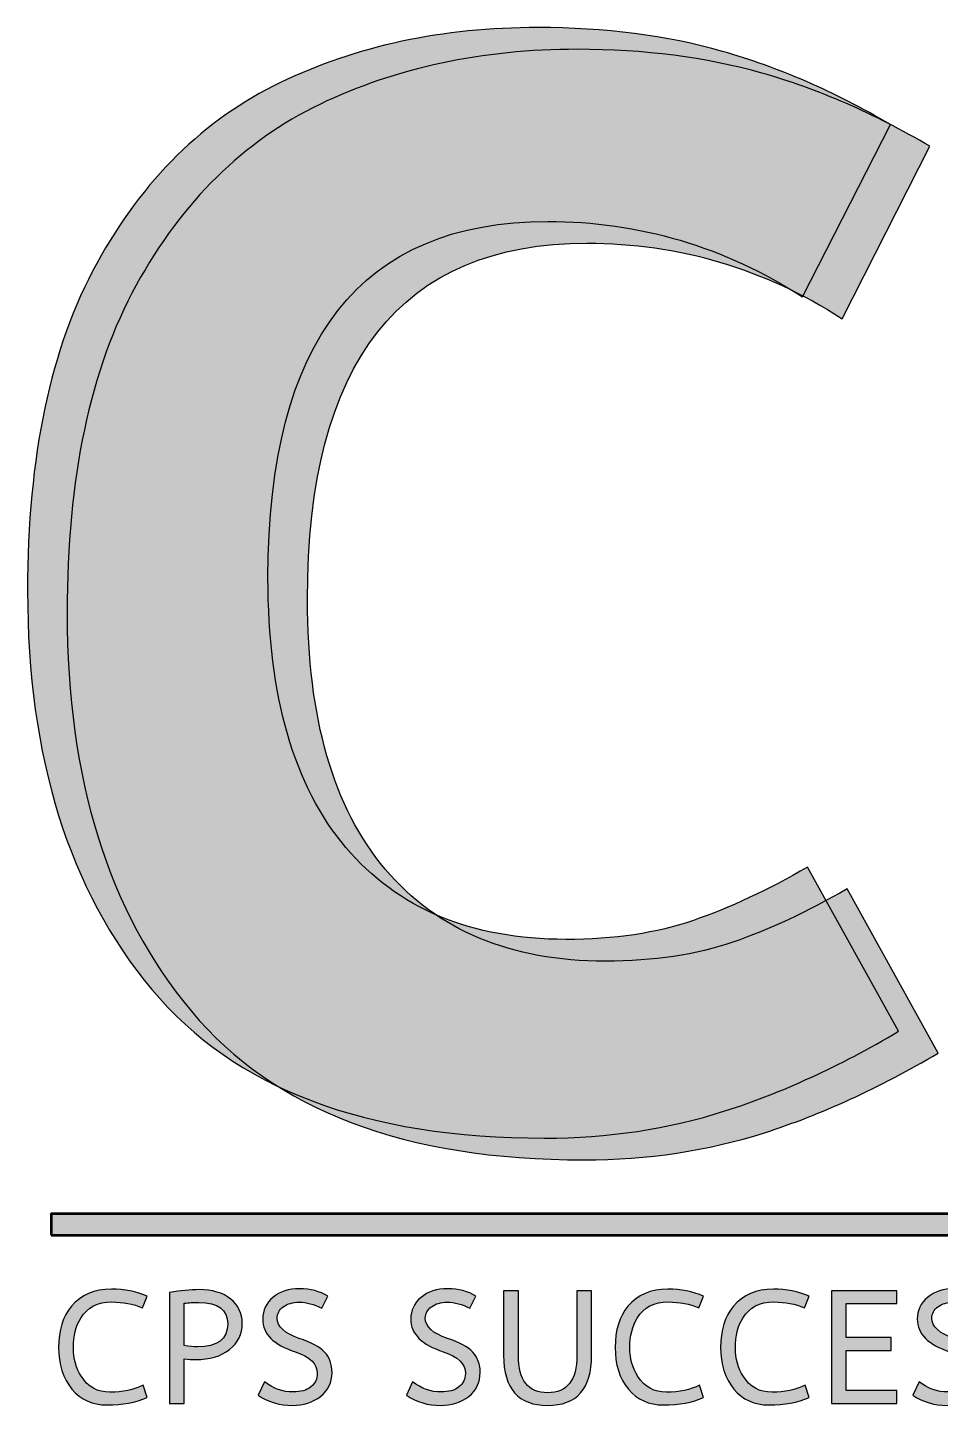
# Model space of a CAD drawing. Header units: feet. Extents: x 0 to 841, y 0 to 594.
# Drawn here: x 603.47 to 607.16, y 29.43 to 34.99 of the extents above; entities that cross this region are included whole.
import ezdxf

# ---------------------------------------------------------------- set-up
doc = ezdxf.new("R2010")
doc.units = ezdxf.units.FT
doc.header["$MEASUREMENT"] = 0
doc.layers.add('CPS LOGO', color=7, linetype='Continuous')
doc.layers.add('Layer 1', color=8, linetype='Continuous')

# ---------------------------------------------------------------- blocks, each defined once
blk = doc.blocks.new('CPS LOGO')
h = blk.add_hatch(color=256)
h.dxf.hatch_style = 1
edge = h.paths.add_edge_path()
edge.add_spline(control_points=[(-21.374, -5.224), (-21.578, -5.316), (-21.821, -5.362), (-22.104, -5.362), (-22.369, -5.362), (-22.582, -5.265), (-22.743, -5.072), (-22.904, -4.878), (-22.984, -4.625), (-22.984, -4.313), (-22.984, -4.003), (-22.906, -3.754), (-22.749, -3.565), (-22.576, -3.358), (-22.334, -3.255), (-22.024, -3.255), (-21.787, -3.255), (-21.57, -3.296), (-21.374, -3.38), (-21.374, -3.38), (-21.458, -3.595), (-21.458, -3.595), (-21.626, -3.523), (-21.812, -3.487), (-22.016, -3.487), (-22.273, -3.487), (-22.461, -3.585), (-22.581, -3.779), (-22.671, -3.923), (-22.716, -4.103), (-22.716, -4.321), (-22.716, -4.522), (-22.667, -4.697), (-22.569, -4.846), (-22.446, -5.035), (-22.273, -5.13), (-22.049, -5.13), (-21.817, -5.13), (-21.616, -5.087), (-21.446, -5.001), (-21.446, -5.001), (-21.374, -5.224), (-21.374, -5.224)], knot_values=[0, 0, 0, 0, 1, 1, 1, 2, 2, 2, 3, 3, 3, 4, 4, 4, 5, 5, 5, 6, 6, 6, 7, 7, 7, 8, 8, 8, 9, 9, 9, 10, 10, 10, 11, 11, 11, 12, 12, 12, 13, 13, 13, 14, 14, 14, 14], degree=3, periodic=0)
h = blk.add_hatch(color=256)
h.dxf.hatch_style = 1
edge = h.paths.add_edge_path()
edge.add_spline(control_points=[(-18.009, -4.773), (-18.009, -4.951), (-18.078, -5.095), (-18.216, -5.205), (-18.354, -5.315), (-18.527, -5.37), (-18.734, -5.37), (-18.954, -5.37), (-19.16, -5.309), (-19.35, -5.186), (-19.35, -5.186), (-19.237, -4.941), (-19.237, -4.941), (-19.077, -5.064), (-18.904, -5.125), (-18.717, -5.125), (-18.58, -5.125), (-18.472, -5.095), (-18.394, -5.033), (-18.316, -4.971), (-18.277, -4.889), (-18.277, -4.786), (-18.277, -4.614), (-18.411, -4.483), (-18.679, -4.394), (-19.073, -4.265), (-19.27, -4.068), (-19.27, -3.801), (-19.27, -3.64), (-19.208, -3.508), (-19.084, -3.403), (-18.959, -3.299), (-18.798, -3.246), (-18.6, -3.246), (-18.401, -3.246), (-18.229, -3.292), (-18.084, -3.384), (-18.084, -3.384), (-18.197, -3.599), (-18.197, -3.599), (-18.337, -3.527), (-18.472, -3.491), (-18.604, -3.491), (-18.724, -3.491), (-18.821, -3.519), (-18.895, -3.575), (-18.969, -3.631), (-19.006, -3.699), (-19.006, -3.779), (-19.006, -3.937), (-18.872, -4.06), (-18.604, -4.149), (-18.386, -4.221), (-18.232, -4.304), (-18.143, -4.399), (-18.053, -4.493), (-18.009, -4.618), (-18.009, -4.773)], knot_values=[0, 0, 0, 0, 1, 1, 1, 2, 2, 2, 3, 3, 3, 4, 4, 4, 5, 5, 5, 6, 6, 6, 7, 7, 7, 8, 8, 8, 9, 9, 9, 10, 10, 10, 11, 11, 11, 12, 12, 12, 13, 13, 13, 14, 14, 14, 15, 15, 15, 16, 16, 16, 17, 17, 17, 18, 18, 18, 19, 19, 19, 19], degree=3, periodic=0)
h = blk.add_hatch(color=256)
h.dxf.hatch_style = 1
edge = h.paths.add_edge_path()
edge.add_spline(control_points=[(-15.313, -4.773), (-15.313, -4.951), (-15.383, -5.095), (-15.521, -5.205), (-15.659, -5.315), (-15.832, -5.37), (-16.039, -5.37), (-16.259, -5.37), (-16.465, -5.309), (-16.655, -5.186), (-16.655, -5.186), (-16.542, -4.941), (-16.542, -4.941), (-16.382, -5.064), (-16.209, -5.125), (-16.022, -5.125), (-15.885, -5.125), (-15.777, -5.095), (-15.699, -5.033), (-15.621, -4.971), (-15.582, -4.889), (-15.582, -4.786), (-15.582, -4.614), (-15.716, -4.483), (-15.984, -4.394), (-16.378, -4.265), (-16.575, -4.068), (-16.575, -3.801), (-16.575, -3.64), (-16.513, -3.508), (-16.389, -3.403), (-16.264, -3.299), (-16.103, -3.246), (-15.904, -3.246), (-15.706, -3.246), (-15.534, -3.292), (-15.389, -3.384), (-15.389, -3.384), (-15.502, -3.599), (-15.502, -3.599), (-15.642, -3.527), (-15.777, -3.491), (-15.909, -3.491), (-16.029, -3.491), (-16.126, -3.519), (-16.2, -3.575), (-16.274, -3.631), (-16.311, -3.699), (-16.311, -3.779), (-16.311, -3.937), (-16.177, -4.06), (-15.909, -4.149), (-15.691, -4.221), (-15.537, -4.304), (-15.448, -4.399), (-15.358, -4.493), (-15.313, -4.618), (-15.313, -4.773)], knot_values=[0, 0, 0, 0, 1, 1, 1, 2, 2, 2, 3, 3, 3, 4, 4, 4, 5, 5, 5, 6, 6, 6, 7, 7, 7, 8, 8, 8, 9, 9, 9, 10, 10, 10, 11, 11, 11, 12, 12, 12, 13, 13, 13, 14, 14, 14, 15, 15, 15, 16, 16, 16, 17, 17, 17, 18, 18, 18, 19, 19, 19, 19], degree=3, periodic=0)
h = blk.add_hatch(color=256)
h.dxf.hatch_style = 1
edge = h.paths.add_edge_path()
edge.add_spline(control_points=[(-11.248, -5.224), (-11.452, -5.316), (-11.695, -5.362), (-11.977, -5.362), (-12.243, -5.362), (-12.456, -5.265), (-12.616, -5.072), (-12.777, -4.878), (-12.857, -4.625), (-12.857, -4.313), (-12.857, -4.003), (-12.779, -3.754), (-12.623, -3.565), (-12.449, -3.358), (-12.208, -3.255), (-11.897, -3.255), (-11.66, -3.255), (-11.443, -3.296), (-11.248, -3.38), (-11.248, -3.38), (-11.332, -3.595), (-11.332, -3.595), (-11.499, -3.523), (-11.685, -3.487), (-11.889, -3.487), (-12.146, -3.487), (-12.335, -3.585), (-12.455, -3.779), (-12.544, -3.923), (-12.589, -4.103), (-12.589, -4.321), (-12.589, -4.522), (-12.54, -4.697), (-12.442, -4.846), (-12.319, -5.035), (-12.146, -5.13), (-11.923, -5.13), (-11.691, -5.13), (-11.489, -5.087), (-11.319, -5.001), (-11.319, -5.001), (-11.248, -5.224), (-11.248, -5.224)], knot_values=[0, 0, 0, 0, 1, 1, 1, 2, 2, 2, 3, 3, 3, 4, 4, 4, 5, 5, 5, 6, 6, 6, 7, 7, 7, 8, 8, 8, 9, 9, 9, 10, 10, 10, 11, 11, 11, 12, 12, 12, 13, 13, 13, 14, 14, 14, 14], degree=3, periodic=0)
h = blk.add_hatch(color=256)
h.dxf.hatch_style = 1
edge = h.paths.add_edge_path()
edge.add_spline(control_points=[(-9.328, -5.224), (-9.532, -5.316), (-9.775, -5.362), (-10.057, -5.362), (-10.323, -5.362), (-10.536, -5.265), (-10.697, -5.072), (-10.857, -4.878), (-10.938, -4.625), (-10.938, -4.313), (-10.938, -4.003), (-10.859, -3.754), (-10.703, -3.565), (-10.53, -3.358), (-10.288, -3.255), (-9.978, -3.255), (-9.74, -3.255), (-9.524, -3.296), (-9.328, -3.38), (-9.328, -3.38), (-9.412, -3.595), (-9.412, -3.595), (-9.579, -3.523), (-9.765, -3.487), (-9.969, -3.487), (-10.226, -3.487), (-10.415, -3.585), (-10.535, -3.779), (-10.625, -3.923), (-10.669, -4.103), (-10.669, -4.321), (-10.669, -4.522), (-10.62, -4.697), (-10.523, -4.846), (-10.4, -5.035), (-10.226, -5.13), (-10.003, -5.13), (-9.771, -5.13), (-9.57, -5.087), (-9.399, -5.001), (-9.399, -5.001), (-9.328, -5.224), (-9.328, -5.224)], knot_values=[0, 0, 0, 0, 1, 1, 1, 2, 2, 2, 3, 3, 3, 4, 4, 4, 5, 5, 5, 6, 6, 6, 7, 7, 7, 8, 8, 8, 9, 9, 9, 10, 10, 10, 11, 11, 11, 12, 12, 12, 13, 13, 13, 14, 14, 14, 14], degree=3, periodic=0)
h = blk.add_hatch(color=256)
h.dxf.hatch_style = 1
edge = h.paths.add_edge_path()
edge.add_spline(control_points=[(-6.096, -4.773), (-6.096, -4.951), (-6.166, -5.095), (-6.304, -5.205), (-6.442, -5.315), (-6.615, -5.37), (-6.822, -5.37), (-7.042, -5.37), (-7.248, -5.309), (-7.438, -5.186), (-7.438, -5.186), (-7.325, -4.941), (-7.325, -4.941), (-7.165, -5.064), (-6.992, -5.125), (-6.805, -5.125), (-6.668, -5.125), (-6.56, -5.095), (-6.482, -5.033), (-6.404, -4.971), (-6.365, -4.889), (-6.365, -4.786), (-6.365, -4.614), (-6.499, -4.483), (-6.767, -4.394), (-7.161, -4.265), (-7.358, -4.068), (-7.358, -3.801), (-7.358, -3.64), (-7.296, -3.508), (-7.172, -3.403), (-7.047, -3.299), (-6.886, -3.246), (-6.687, -3.246), (-6.489, -3.246), (-6.317, -3.292), (-6.172, -3.384), (-6.172, -3.384), (-6.285, -3.599), (-6.285, -3.599), (-6.425, -3.527), (-6.56, -3.491), (-6.692, -3.491), (-6.812, -3.491), (-6.909, -3.519), (-6.983, -3.575), (-7.057, -3.631), (-7.094, -3.699), (-7.094, -3.779), (-7.094, -3.937), (-6.96, -4.06), (-6.692, -4.149), (-6.474, -4.221), (-6.32, -4.304), (-6.231, -4.399), (-6.141, -4.493), (-6.096, -4.618), (-6.096, -4.773)], knot_values=[0, 0, 0, 0, 1, 1, 1, 2, 2, 2, 3, 3, 3, 4, 4, 4, 5, 5, 5, 6, 6, 6, 7, 7, 7, 8, 8, 8, 9, 9, 9, 10, 10, 10, 11, 11, 11, 12, 12, 12, 13, 13, 13, 14, 14, 14, 15, 15, 15, 16, 16, 16, 17, 17, 17, 18, 18, 18, 19, 19, 19, 19], degree=3, periodic=0)
h = blk.add_hatch(color=256)
h.dxf.hatch_style = 1
edge = h.paths.add_edge_path()
edge.add_spline(control_points=[(-19.907, -3.887), (-19.907, -3.626), (-20.083, -3.496), (-20.435, -3.496), (-20.53, -3.496), (-20.618, -3.5), (-20.699, -3.509), (-20.699, -3.509), (-20.699, -4.278), (-20.699, -4.278), (-20.605, -4.295), (-20.525, -4.304), (-20.461, -4.304), (-20.092, -4.304), (-19.907, -4.165), (-19.907, -3.887)], knot_values=[0, 0, 0, 0, 1, 1, 1, 2, 2, 2, 3, 3, 3, 4, 4, 4, 5, 5, 5, 5], degree=3, periodic=0)
edge = h.paths.add_edge_path()
edge.add_spline(control_points=[(-19.643, -3.874), (-19.643, -4.072), (-19.721, -4.232), (-19.876, -4.354), (-20.031, -4.475), (-20.236, -4.536), (-20.49, -4.536), (-20.554, -4.536), (-20.624, -4.532), (-20.699, -4.523), (-20.699, -4.523), (-20.699, -5.332), (-20.699, -5.332), (-20.699, -5.332), (-20.964, -5.332), (-20.964, -5.332), (-20.964, -5.332), (-20.964, -3.315), (-20.964, -3.315), (-20.762, -3.281), (-20.585, -3.263), (-20.431, -3.263), (-20.185, -3.263), (-19.993, -3.32), (-19.853, -3.433), (-19.713, -3.547), (-19.643, -3.694), (-19.643, -3.874)], knot_values=[0, 0, 0, 0, 1, 1, 1, 2, 2, 2, 3, 3, 3, 4, 4, 4, 5, 5, 5, 6, 6, 6, 7, 7, 7, 8, 8, 8, 9, 9, 9, 9], degree=3, periodic=0)
h = blk.add_hatch(color=256)
h.dxf.hatch_style = 1
edge = h.paths.add_edge_path()
edge.add_spline(control_points=[(-13.285, -4.459), (-13.285, -5.067), (-13.552, -5.37), (-14.085, -5.37), (-14.619, -5.37), (-14.886, -5.067), (-14.886, -4.459), (-14.886, -4.459), (-14.886, -3.285), (-14.886, -3.285), (-14.886, -3.285), (-14.618, -3.285), (-14.618, -3.285), (-14.618, -3.285), (-14.618, -4.459), (-14.618, -4.459), (-14.618, -4.912), (-14.44, -5.138), (-14.085, -5.138), (-13.73, -5.138), (-13.553, -4.912), (-13.553, -4.459), (-13.553, -4.459), (-13.553, -3.285), (-13.553, -3.285), (-13.553, -3.285), (-13.285, -3.285), (-13.285, -3.285), (-13.285, -3.285), (-13.285, -4.459), (-13.285, -4.459)], knot_values=[0, 0, 0, 0, 1, 1, 1, 2, 2, 2, 3, 3, 3, 4, 4, 4, 5, 5, 5, 6, 6, 6, 7, 7, 7, 8, 8, 8, 9, 9, 9, 10, 10, 10, 10], degree=3, periodic=0)
h = blk.add_hatch(color=256)
h.dxf.hatch_style = 1
edge = h.paths.add_edge_path()
edge.add_spline(control_points=[(-7.731, -5.332), (-7.731, -5.332), (-8.917, -5.332), (-8.917, -5.332), (-8.917, -5.332), (-8.917, -3.285), (-8.917, -3.285), (-8.917, -3.285), (-7.731, -3.285), (-7.731, -3.285), (-7.731, -3.285), (-7.731, -3.517), (-7.731, -3.517), (-7.731, -3.517), (-8.653, -3.517), (-8.653, -3.517), (-8.653, -3.517), (-8.653, -4.136), (-8.653, -4.136), (-8.653, -4.136), (-7.832, -4.136), (-7.832, -4.136), (-7.832, -4.136), (-7.832, -4.369), (-7.832, -4.369), (-7.832, -4.369), (-8.653, -4.369), (-8.653, -4.369), (-8.653, -4.369), (-8.653, -5.1), (-8.653, -5.1), (-8.653, -5.1), (-7.731, -5.1), (-7.731, -5.1), (-7.731, -5.1), (-7.731, -5.332), (-7.731, -5.332)], knot_values=[0, 0, 0, 0, 1, 1, 1, 2, 2, 2, 3, 3, 3, 4, 4, 4, 5, 5, 5, 6, 6, 6, 7, 7, 7, 8, 8, 8, 9, 9, 9, 10, 10, 10, 11, 11, 11, 12, 12, 12, 12], degree=3, periodic=0)
at = {"layer": 'Layer 1'}
h = blk.add_hatch(color=256, dxfattribs=at)
edge = h.paths.add_edge_path()
edge.add_spline(control_points=[(-21.287, 2.201), (-22.795, 4.006), (-23.549, 6.421), (-23.549, 9.453), (-23.549, 11.904), (-23.129, 13.892), (-22.29, 15.417), (-21.452, 16.943), (-20.338, 18.038), (-18.949, 18.707), (-17.561, 19.374), (-15.998, 19.709), (-14.26, 19.709), (-13.042, 19.709), (-11.923, 19.563), (-10.904, 19.275), (-9.886, 18.986), (-8.867, 18.543), (-7.848, 17.944), (-7.848, 17.944), (-9.445, 14.806), (-9.445, 14.806), (-10.871, 15.722), (-12.417, 16.18), (-14.083, 16.18), (-17.478, 16.18), (-19.174, 14.018), (-19.174, 9.691), (-19.174, 7.54), (-18.702, 5.905), (-17.758, 4.786), (-16.815, 3.672), (-15.479, 3.112), (-13.753, 3.112), (-12.869, 3.112), (-12.096, 3.227), (-11.434, 3.458), (-10.771, 3.686), (-10.078, 4.01), (-9.355, 4.429), (-9.355, 4.429), (-7.698, 1.439), (-7.698, 1.439), (-8.777, 0.801), (-9.831, 0.318), (-10.859, -0.011), (-11.889, -0.34), (-12.982, -0.505), (-14.141, -0.505), (-17.397, -0.505), (-19.779, 0.396), (-21.287, 2.201)], knot_values=[0, 0, 0, 0, 1, 1, 1, 2, 2, 2, 3, 3, 3, 4, 4, 4, 5, 5, 5, 6, 6, 6, 7, 7, 7, 8, 8, 8, 9, 9, 9, 10, 10, 10, 11, 11, 11, 12, 12, 12, 13, 13, 13, 14, 14, 14, 15, 15, 15, 16, 16, 16, 17, 17, 17, 17], degree=3, periodic=0)
h = blk.add_hatch(color=9, dxfattribs=at)
edge = h.paths.add_edge_path()
edge.add_spline(control_points=[(-20.568, 1.805), (-22.076, 3.61), (-22.83, 6.024), (-22.83, 9.056), (-22.83, 11.508), (-22.41, 13.496), (-21.572, 15.021), (-20.733, 16.547), (-19.619, 17.642), (-18.231, 18.311), (-16.843, 18.977), (-15.28, 19.313), (-13.542, 19.313), (-12.324, 19.313), (-11.204, 19.167), (-10.186, 18.879), (-9.167, 18.59), (-8.148, 18.147), (-7.129, 17.548), (-7.129, 17.548), (-8.726, 14.41), (-8.726, 14.41), (-10.152, 15.326), (-11.698, 15.784), (-13.365, 15.784), (-16.759, 15.784), (-18.455, 13.622), (-18.455, 9.295), (-18.455, 7.144), (-17.984, 5.509), (-17.04, 4.39), (-16.096, 3.275), (-14.761, 2.716), (-13.034, 2.716), (-12.151, 2.716), (-11.378, 2.831), (-10.715, 3.062), (-10.052, 3.29), (-9.359, 3.614), (-8.636, 4.033), (-8.636, 4.033), (-6.979, 1.042), (-6.979, 1.042), (-8.058, 0.405), (-9.112, -0.078), (-10.141, -0.407), (-11.17, -0.737), (-12.264, -0.901), (-13.422, -0.901), (-16.678, -0.901), (-19.06, 0), (-20.568, 1.805)], knot_values=[0, 0, 0, 0, 1, 1, 1, 2, 2, 2, 3, 3, 3, 4, 4, 4, 5, 5, 5, 6, 6, 6, 7, 7, 7, 8, 8, 8, 9, 9, 9, 10, 10, 10, 11, 11, 11, 12, 12, 12, 13, 13, 13, 14, 14, 14, 15, 15, 15, 16, 16, 16, 17, 17, 17, 17], degree=3, periodic=0)
h = blk.add_hatch(color=256, dxfattribs=at)
edge = h.paths.add_edge_path()
edge.add_spline(control_points=[(-23.12, -2.271), (-23.12, -2.136), (-23.12, -2.017), (-23.12, -1.881), (-7.706, -1.881), (7.702, -1.881), (23.124, -1.881), (23.124, -2.005), (23.124, -2.129), (23.124, -2.271), (7.72, -2.271), (-7.689, -2.271), (-23.12, -2.271)], knot_values=[0, 0, 0, 0, 1, 1, 1, 2, 2, 2, 3, 3, 3, 4, 4, 4, 4], degree=3, periodic=0)
for points, knots in [([(-21.287, 2.201), (-22.795, 4.006), (-23.549, 6.421), (-23.549, 9.453), (-23.549, 11.904), (-23.129, 13.892), (-22.29, 15.417), (-21.452, 16.943), (-20.338, 18.038), (-18.949, 18.707), (-17.561, 19.374), (-15.998, 19.709), (-14.26, 19.709), (-13.042, 19.709), (-11.923, 19.563), (-10.904, 19.275), (-9.886, 18.986), (-8.867, 18.543), (-7.848, 17.944), (-7.848, 17.944), (-9.445, 14.806), (-9.445, 14.806), (-10.871, 15.722), (-12.417, 16.18), (-14.083, 16.18), (-17.478, 16.18), (-19.174, 14.018), (-19.174, 9.691), (-19.174, 7.54), (-18.702, 5.905), (-17.758, 4.786), (-16.815, 3.672), (-15.479, 3.112), (-13.753, 3.112), (-12.869, 3.112), (-12.096, 3.227), (-11.434, 3.458), (-10.771, 3.686), (-10.078, 4.01), (-9.355, 4.429), (-9.355, 4.429), (-7.698, 1.439), (-7.698, 1.439), (-8.777, 0.801), (-9.831, 0.318), (-10.859, -0.011), (-11.889, -0.34), (-12.982, -0.505), (-14.141, -0.505), (-17.397, -0.505), (-19.779, 0.396), (-21.287, 2.201)], [0, 0, 0, 0, 1, 1, 1, 2, 2, 2, 3, 3, 3, 4, 4, 4, 5, 5, 5, 6, 6, 6, 7, 7, 7, 8, 8, 8, 9, 9, 9, 10, 10, 10, 11, 11, 11, 12, 12, 12, 13, 13, 13, 14, 14, 14, 15, 15, 15, 16, 16, 16, 17, 17, 17, 17]), ([(-20.568, 1.805), (-22.076, 3.61), (-22.83, 6.024), (-22.83, 9.056), (-22.83, 11.508), (-22.41, 13.496), (-21.572, 15.021), (-20.733, 16.547), (-19.619, 17.642), (-18.231, 18.311), (-16.843, 18.977), (-15.28, 19.313), (-13.542, 19.313), (-12.324, 19.313), (-11.204, 19.167), (-10.186, 18.879), (-9.167, 18.59), (-8.148, 18.147), (-7.129, 17.548), (-7.129, 17.548), (-8.726, 14.41), (-8.726, 14.41), (-10.152, 15.326), (-11.698, 15.784), (-13.365, 15.784), (-16.759, 15.784), (-18.455, 13.622), (-18.455, 9.295), (-18.455, 7.144), (-17.984, 5.509), (-17.04, 4.39), (-16.096, 3.275), (-14.761, 2.716), (-13.034, 2.716), (-12.151, 2.716), (-11.378, 2.831), (-10.715, 3.062), (-10.052, 3.29), (-9.359, 3.614), (-8.636, 4.033), (-8.636, 4.033), (-6.979, 1.042), (-6.979, 1.042), (-8.058, 0.405), (-9.112, -0.078), (-10.141, -0.407), (-11.17, -0.737), (-12.264, -0.901), (-13.422, -0.901), (-16.678, -0.901), (-19.06, 0), (-20.568, 1.805)], [0, 0, 0, 0, 1, 1, 1, 2, 2, 2, 3, 3, 3, 4, 4, 4, 5, 5, 5, 6, 6, 6, 7, 7, 7, 8, 8, 8, 9, 9, 9, 10, 10, 10, 11, 11, 11, 12, 12, 12, 13, 13, 13, 14, 14, 14, 15, 15, 15, 16, 16, 16, 17, 17, 17, 17]), ([(-23.12, -2.271), (-23.12, -2.136), (-23.12, -2.017), (-23.12, -1.881), (-7.706, -1.881), (7.702, -1.881), (23.124, -1.881), (23.124, -2.005), (23.124, -2.129), (23.124, -2.271), (7.72, -2.271), (-7.689, -2.271), (-23.12, -2.271)], [0, 0, 0, 0, 1, 1, 1, 2, 2, 2, 3, 3, 3, 4, 4, 4, 4]), ([(-21.374, -5.224), (-21.578, -5.316), (-21.821, -5.362), (-22.104, -5.362), (-22.369, -5.362), (-22.582, -5.265), (-22.743, -5.072), (-22.904, -4.878), (-22.984, -4.625), (-22.984, -4.313), (-22.984, -4.003), (-22.906, -3.754), (-22.749, -3.565), (-22.576, -3.358), (-22.334, -3.255), (-22.024, -3.255), (-21.787, -3.255), (-21.57, -3.296), (-21.374, -3.38), (-21.374, -3.38), (-21.458, -3.595), (-21.458, -3.595), (-21.626, -3.523), (-21.812, -3.487), (-22.016, -3.487), (-22.273, -3.487), (-22.461, -3.585), (-22.581, -3.779), (-22.671, -3.923), (-22.716, -4.103), (-22.716, -4.321), (-22.716, -4.522), (-22.667, -4.697), (-22.569, -4.846), (-22.446, -5.035), (-22.273, -5.13), (-22.049, -5.13), (-21.817, -5.13), (-21.616, -5.087), (-21.446, -5.001), (-21.446, -5.001), (-21.374, -5.224), (-21.374, -5.224)], [0, 0, 0, 0, 1, 1, 1, 2, 2, 2, 3, 3, 3, 4, 4, 4, 5, 5, 5, 6, 6, 6, 7, 7, 7, 8, 8, 8, 9, 9, 9, 10, 10, 10, 11, 11, 11, 12, 12, 12, 13, 13, 13, 14, 14, 14, 14]), ([(-18.009, -4.773), (-18.009, -4.951), (-18.078, -5.095), (-18.216, -5.205), (-18.354, -5.315), (-18.527, -5.37), (-18.734, -5.37), (-18.954, -5.37), (-19.16, -5.309), (-19.35, -5.186), (-19.35, -5.186), (-19.237, -4.941), (-19.237, -4.941), (-19.077, -5.064), (-18.904, -5.125), (-18.717, -5.125), (-18.58, -5.125), (-18.472, -5.095), (-18.394, -5.033), (-18.316, -4.971), (-18.277, -4.889), (-18.277, -4.786), (-18.277, -4.614), (-18.411, -4.483), (-18.679, -4.394), (-19.073, -4.265), (-19.27, -4.068), (-19.27, -3.801), (-19.27, -3.64), (-19.208, -3.508), (-19.084, -3.403), (-18.959, -3.299), (-18.798, -3.246), (-18.6, -3.246), (-18.401, -3.246), (-18.229, -3.292), (-18.084, -3.384), (-18.084, -3.384), (-18.197, -3.599), (-18.197, -3.599), (-18.337, -3.527), (-18.472, -3.491), (-18.604, -3.491), (-18.724, -3.491), (-18.821, -3.519), (-18.895, -3.575), (-18.969, -3.631), (-19.006, -3.699), (-19.006, -3.779), (-19.006, -3.937), (-18.872, -4.06), (-18.604, -4.149), (-18.386, -4.221), (-18.232, -4.304), (-18.143, -4.399), (-18.053, -4.493), (-18.009, -4.618), (-18.009, -4.773)], [0, 0, 0, 0, 1, 1, 1, 2, 2, 2, 3, 3, 3, 4, 4, 4, 5, 5, 5, 6, 6, 6, 7, 7, 7, 8, 8, 8, 9, 9, 9, 10, 10, 10, 11, 11, 11, 12, 12, 12, 13, 13, 13, 14, 14, 14, 15, 15, 15, 16, 16, 16, 17, 17, 17, 18, 18, 18, 19, 19, 19, 19]), ([(-15.313, -4.773), (-15.313, -4.951), (-15.383, -5.095), (-15.521, -5.205), (-15.659, -5.315), (-15.832, -5.37), (-16.039, -5.37), (-16.259, -5.37), (-16.465, -5.309), (-16.655, -5.186), (-16.655, -5.186), (-16.542, -4.941), (-16.542, -4.941), (-16.382, -5.064), (-16.209, -5.125), (-16.022, -5.125), (-15.885, -5.125), (-15.777, -5.095), (-15.699, -5.033), (-15.621, -4.971), (-15.582, -4.889), (-15.582, -4.786), (-15.582, -4.614), (-15.716, -4.483), (-15.984, -4.394), (-16.378, -4.265), (-16.575, -4.068), (-16.575, -3.801), (-16.575, -3.64), (-16.513, -3.508), (-16.389, -3.403), (-16.264, -3.299), (-16.103, -3.246), (-15.904, -3.246), (-15.706, -3.246), (-15.534, -3.292), (-15.389, -3.384), (-15.389, -3.384), (-15.502, -3.599), (-15.502, -3.599), (-15.642, -3.527), (-15.777, -3.491), (-15.909, -3.491), (-16.029, -3.491), (-16.126, -3.519), (-16.2, -3.575), (-16.274, -3.631), (-16.311, -3.699), (-16.311, -3.779), (-16.311, -3.937), (-16.177, -4.06), (-15.909, -4.149), (-15.691, -4.221), (-15.537, -4.304), (-15.448, -4.399), (-15.358, -4.493), (-15.313, -4.618), (-15.313, -4.773)], [0, 0, 0, 0, 1, 1, 1, 2, 2, 2, 3, 3, 3, 4, 4, 4, 5, 5, 5, 6, 6, 6, 7, 7, 7, 8, 8, 8, 9, 9, 9, 10, 10, 10, 11, 11, 11, 12, 12, 12, 13, 13, 13, 14, 14, 14, 15, 15, 15, 16, 16, 16, 17, 17, 17, 18, 18, 18, 19, 19, 19, 19]), ([(-11.248, -5.224), (-11.452, -5.316), (-11.695, -5.362), (-11.977, -5.362), (-12.243, -5.362), (-12.456, -5.265), (-12.616, -5.072), (-12.777, -4.878), (-12.857, -4.625), (-12.857, -4.313), (-12.857, -4.003), (-12.779, -3.754), (-12.623, -3.565), (-12.449, -3.358), (-12.208, -3.255), (-11.897, -3.255), (-11.66, -3.255), (-11.443, -3.296), (-11.248, -3.38), (-11.248, -3.38), (-11.332, -3.595), (-11.332, -3.595), (-11.499, -3.523), (-11.685, -3.487), (-11.889, -3.487), (-12.146, -3.487), (-12.335, -3.585), (-12.455, -3.779), (-12.544, -3.923), (-12.589, -4.103), (-12.589, -4.321), (-12.589, -4.522), (-12.54, -4.697), (-12.442, -4.846), (-12.319, -5.035), (-12.146, -5.13), (-11.923, -5.13), (-11.691, -5.13), (-11.489, -5.087), (-11.319, -5.001), (-11.319, -5.001), (-11.248, -5.224), (-11.248, -5.224)], [0, 0, 0, 0, 1, 1, 1, 2, 2, 2, 3, 3, 3, 4, 4, 4, 5, 5, 5, 6, 6, 6, 7, 7, 7, 8, 8, 8, 9, 9, 9, 10, 10, 10, 11, 11, 11, 12, 12, 12, 13, 13, 13, 14, 14, 14, 14]), ([(-9.328, -5.224), (-9.532, -5.316), (-9.775, -5.362), (-10.057, -5.362), (-10.323, -5.362), (-10.536, -5.265), (-10.697, -5.072), (-10.857, -4.878), (-10.938, -4.625), (-10.938, -4.313), (-10.938, -4.003), (-10.859, -3.754), (-10.703, -3.565), (-10.53, -3.358), (-10.288, -3.255), (-9.978, -3.255), (-9.74, -3.255), (-9.524, -3.296), (-9.328, -3.38), (-9.328, -3.38), (-9.412, -3.595), (-9.412, -3.595), (-9.579, -3.523), (-9.765, -3.487), (-9.969, -3.487), (-10.226, -3.487), (-10.415, -3.585), (-10.535, -3.779), (-10.625, -3.923), (-10.669, -4.103), (-10.669, -4.321), (-10.669, -4.522), (-10.62, -4.697), (-10.523, -4.846), (-10.4, -5.035), (-10.226, -5.13), (-10.003, -5.13), (-9.771, -5.13), (-9.57, -5.087), (-9.399, -5.001), (-9.399, -5.001), (-9.328, -5.224), (-9.328, -5.224)], [0, 0, 0, 0, 1, 1, 1, 2, 2, 2, 3, 3, 3, 4, 4, 4, 5, 5, 5, 6, 6, 6, 7, 7, 7, 8, 8, 8, 9, 9, 9, 10, 10, 10, 11, 11, 11, 12, 12, 12, 13, 13, 13, 14, 14, 14, 14]), ([(-6.096, -4.773), (-6.096, -4.951), (-6.166, -5.095), (-6.304, -5.205), (-6.442, -5.315), (-6.615, -5.37), (-6.822, -5.37), (-7.042, -5.37), (-7.248, -5.309), (-7.438, -5.186), (-7.438, -5.186), (-7.325, -4.941), (-7.325, -4.941), (-7.165, -5.064), (-6.992, -5.125), (-6.805, -5.125), (-6.668, -5.125), (-6.56, -5.095), (-6.482, -5.033), (-6.404, -4.971), (-6.365, -4.889), (-6.365, -4.786), (-6.365, -4.614), (-6.499, -4.483), (-6.767, -4.394), (-7.161, -4.265), (-7.358, -4.068), (-7.358, -3.801), (-7.358, -3.64), (-7.296, -3.508), (-7.172, -3.403), (-7.047, -3.299), (-6.886, -3.246), (-6.687, -3.246), (-6.489, -3.246), (-6.317, -3.292), (-6.172, -3.384), (-6.172, -3.384), (-6.285, -3.599), (-6.285, -3.599), (-6.425, -3.527), (-6.56, -3.491), (-6.692, -3.491), (-6.812, -3.491), (-6.909, -3.519), (-6.983, -3.575), (-7.057, -3.631), (-7.094, -3.699), (-7.094, -3.779), (-7.094, -3.937), (-6.96, -4.06), (-6.692, -4.149), (-6.474, -4.221), (-6.32, -4.304), (-6.231, -4.399), (-6.141, -4.493), (-6.096, -4.618), (-6.096, -4.773)], [0, 0, 0, 0, 1, 1, 1, 2, 2, 2, 3, 3, 3, 4, 4, 4, 5, 5, 5, 6, 6, 6, 7, 7, 7, 8, 8, 8, 9, 9, 9, 10, 10, 10, 11, 11, 11, 12, 12, 12, 13, 13, 13, 14, 14, 14, 15, 15, 15, 16, 16, 16, 17, 17, 17, 18, 18, 18, 19, 19, 19, 19]), ([(-19.643, -3.874), (-19.643, -4.072), (-19.721, -4.232), (-19.876, -4.354), (-20.031, -4.475), (-20.236, -4.536), (-20.49, -4.536), (-20.554, -4.536), (-20.624, -4.532), (-20.699, -4.523), (-20.699, -4.523), (-20.699, -5.332), (-20.699, -5.332), (-20.699, -5.332), (-20.964, -5.332), (-20.964, -5.332), (-20.964, -5.332), (-20.964, -3.315), (-20.964, -3.315), (-20.762, -3.281), (-20.585, -3.263), (-20.431, -3.263), (-20.185, -3.263), (-19.993, -3.32), (-19.853, -3.433), (-19.713, -3.547), (-19.643, -3.694), (-19.643, -3.874)], [0, 0, 0, 0, 1, 1, 1, 2, 2, 2, 3, 3, 3, 4, 4, 4, 5, 5, 5, 6, 6, 6, 7, 7, 7, 8, 8, 8, 9, 9, 9, 9]), ([(-19.907, -3.887), (-19.907, -3.626), (-20.083, -3.496), (-20.435, -3.496), (-20.53, -3.496), (-20.618, -3.5), (-20.699, -3.509), (-20.699, -3.509), (-20.699, -4.278), (-20.699, -4.278), (-20.605, -4.295), (-20.525, -4.304), (-20.461, -4.304), (-20.092, -4.304), (-19.907, -4.165), (-19.907, -3.887)], [0, 0, 0, 0, 1, 1, 1, 2, 2, 2, 3, 3, 3, 4, 4, 4, 5, 5, 5, 5]), ([(-13.285, -4.459), (-13.285, -5.067), (-13.552, -5.37), (-14.085, -5.37), (-14.619, -5.37), (-14.886, -5.067), (-14.886, -4.459), (-14.886, -4.459), (-14.886, -3.285), (-14.886, -3.285), (-14.886, -3.285), (-14.618, -3.285), (-14.618, -3.285), (-14.618, -3.285), (-14.618, -4.459), (-14.618, -4.459), (-14.618, -4.912), (-14.44, -5.138), (-14.085, -5.138), (-13.73, -5.138), (-13.553, -4.912), (-13.553, -4.459), (-13.553, -4.459), (-13.553, -3.285), (-13.553, -3.285), (-13.553, -3.285), (-13.285, -3.285), (-13.285, -3.285), (-13.285, -3.285), (-13.285, -4.459), (-13.285, -4.459)], [0, 0, 0, 0, 1, 1, 1, 2, 2, 2, 3, 3, 3, 4, 4, 4, 5, 5, 5, 6, 6, 6, 7, 7, 7, 8, 8, 8, 9, 9, 9, 10, 10, 10, 10]), ([(-7.731, -5.332), (-7.731, -5.332), (-8.917, -5.332), (-8.917, -5.332), (-8.917, -5.332), (-8.917, -3.285), (-8.917, -3.285), (-8.917, -3.285), (-7.731, -3.285), (-7.731, -3.285), (-7.731, -3.285), (-7.731, -3.517), (-7.731, -3.517), (-7.731, -3.517), (-8.653, -3.517), (-8.653, -3.517), (-8.653, -3.517), (-8.653, -4.136), (-8.653, -4.136), (-8.653, -4.136), (-7.832, -4.136), (-7.832, -4.136), (-7.832, -4.136), (-7.832, -4.369), (-7.832, -4.369), (-7.832, -4.369), (-8.653, -4.369), (-8.653, -4.369), (-8.653, -4.369), (-8.653, -5.1), (-8.653, -5.1), (-8.653, -5.1), (-7.731, -5.1), (-7.731, -5.1), (-7.731, -5.1), (-7.731, -5.332), (-7.731, -5.332)], [0, 0, 0, 0, 1, 1, 1, 2, 2, 2, 3, 3, 3, 4, 4, 4, 5, 5, 5, 6, 6, 6, 7, 7, 7, 8, 8, 8, 9, 9, 9, 10, 10, 10, 11, 11, 11, 12, 12, 12, 12])]:
    blk.add_open_spline(points, degree=3, knots=knots)
at = {"layer": 'Layer 1', "color": 0}
for points in [[(-21.287, 2.201), (-22.795, 4.006), (-23.549, 6.421), (-23.549, 9.453), (-23.549, 11.904), (-23.129, 13.892), (-22.29, 15.417), (-21.452, 16.943), (-20.338, 18.038), (-18.949, 18.707), (-17.561, 19.374), (-15.998, 19.709), (-14.26, 19.709), (-13.042, 19.709), (-11.923, 19.563), (-10.904, 19.275), (-9.886, 18.986), (-8.867, 18.543), (-7.848, 17.944), (-7.848, 17.944), (-9.445, 14.806), (-9.445, 14.806), (-10.871, 15.722), (-12.417, 16.18), (-14.083, 16.18), (-17.478, 16.18), (-19.174, 14.018), (-19.174, 9.691), (-19.174, 7.54), (-18.702, 5.905), (-17.758, 4.786), (-16.815, 3.672), (-15.479, 3.112), (-13.753, 3.112), (-12.869, 3.112), (-12.096, 3.227), (-11.434, 3.458), (-10.771, 3.686), (-10.078, 4.01), (-9.355, 4.429), (-9.355, 4.429), (-7.698, 1.439), (-7.698, 1.439), (-8.777, 0.801), (-9.831, 0.318), (-10.859, -0.011), (-11.889, -0.34), (-12.982, -0.505), (-14.141, -0.505), (-17.397, -0.505), (-19.779, 0.396), (-21.287, 2.201)], [(-20.568, 1.805), (-22.076, 3.61), (-22.83, 6.024), (-22.83, 9.056), (-22.83, 11.508), (-22.41, 13.496), (-21.572, 15.021), (-20.733, 16.547), (-19.619, 17.642), (-18.231, 18.311), (-16.843, 18.977), (-15.28, 19.313), (-13.542, 19.313), (-12.324, 19.313), (-11.204, 19.167), (-10.186, 18.879), (-9.167, 18.59), (-8.148, 18.147), (-7.129, 17.548), (-7.129, 17.548), (-8.726, 14.41), (-8.726, 14.41), (-10.152, 15.326), (-11.698, 15.784), (-13.365, 15.784), (-16.759, 15.784), (-18.455, 13.622), (-18.455, 9.295), (-18.455, 7.144), (-17.984, 5.509), (-17.04, 4.39), (-16.096, 3.275), (-14.761, 2.716), (-13.034, 2.716), (-12.151, 2.716), (-11.378, 2.831), (-10.715, 3.062), (-10.052, 3.29), (-9.359, 3.614), (-8.636, 4.033), (-8.636, 4.033), (-6.979, 1.042), (-6.979, 1.042), (-8.058, 0.405), (-9.112, -0.078), (-10.141, -0.407), (-11.17, -0.737), (-12.264, -0.901), (-13.422, -0.901), (-16.678, -0.901), (-19.06, 0), (-20.568, 1.805)]]:
    blk.add_open_spline(points, degree=3, knots=[0, 0, 0, 0, 1, 1, 1, 2, 2, 2, 3, 3, 3, 4, 4, 4, 5, 5, 5, 6, 6, 6, 7, 7, 7, 8, 8, 8, 9, 9, 9, 10, 10, 10, 11, 11, 11, 12, 12, 12, 13, 13, 13, 14, 14, 14, 15, 15, 15, 16, 16, 16, 17, 17, 17, 17], dxfattribs=at)
at = {"layer": 'Layer 1', "color": 0, "lineweight": 53}
blk.add_open_spline([(-23.12, -2.271), (-23.12, -2.136), (-23.12, -2.017), (-23.12, -1.881), (-7.706, -1.881), (7.702, -1.881), (23.124, -1.881), (23.124, -2.005), (23.124, -2.129), (23.124, -2.271), (7.72, -2.271), (-7.689, -2.271), (-23.12, -2.271)], degree=3, knots=[0, 0, 0, 0, 1, 1, 1, 2, 2, 2, 3, 3, 3, 4, 4, 4, 4], dxfattribs=at)

msp = doc.modelspace()

# ---------------------------------------------------------------- block references
at = {"layer": 'CPS LOGO', "xscale": 0.2216912081444302, "yscale": 0.2216912081444302, "zscale": 0.2216912081444302}
msp.add_blockref('CPS LOGO', (608.6934, 30.62), dxfattribs=at)

doc.saveas('drawing.dxf')
